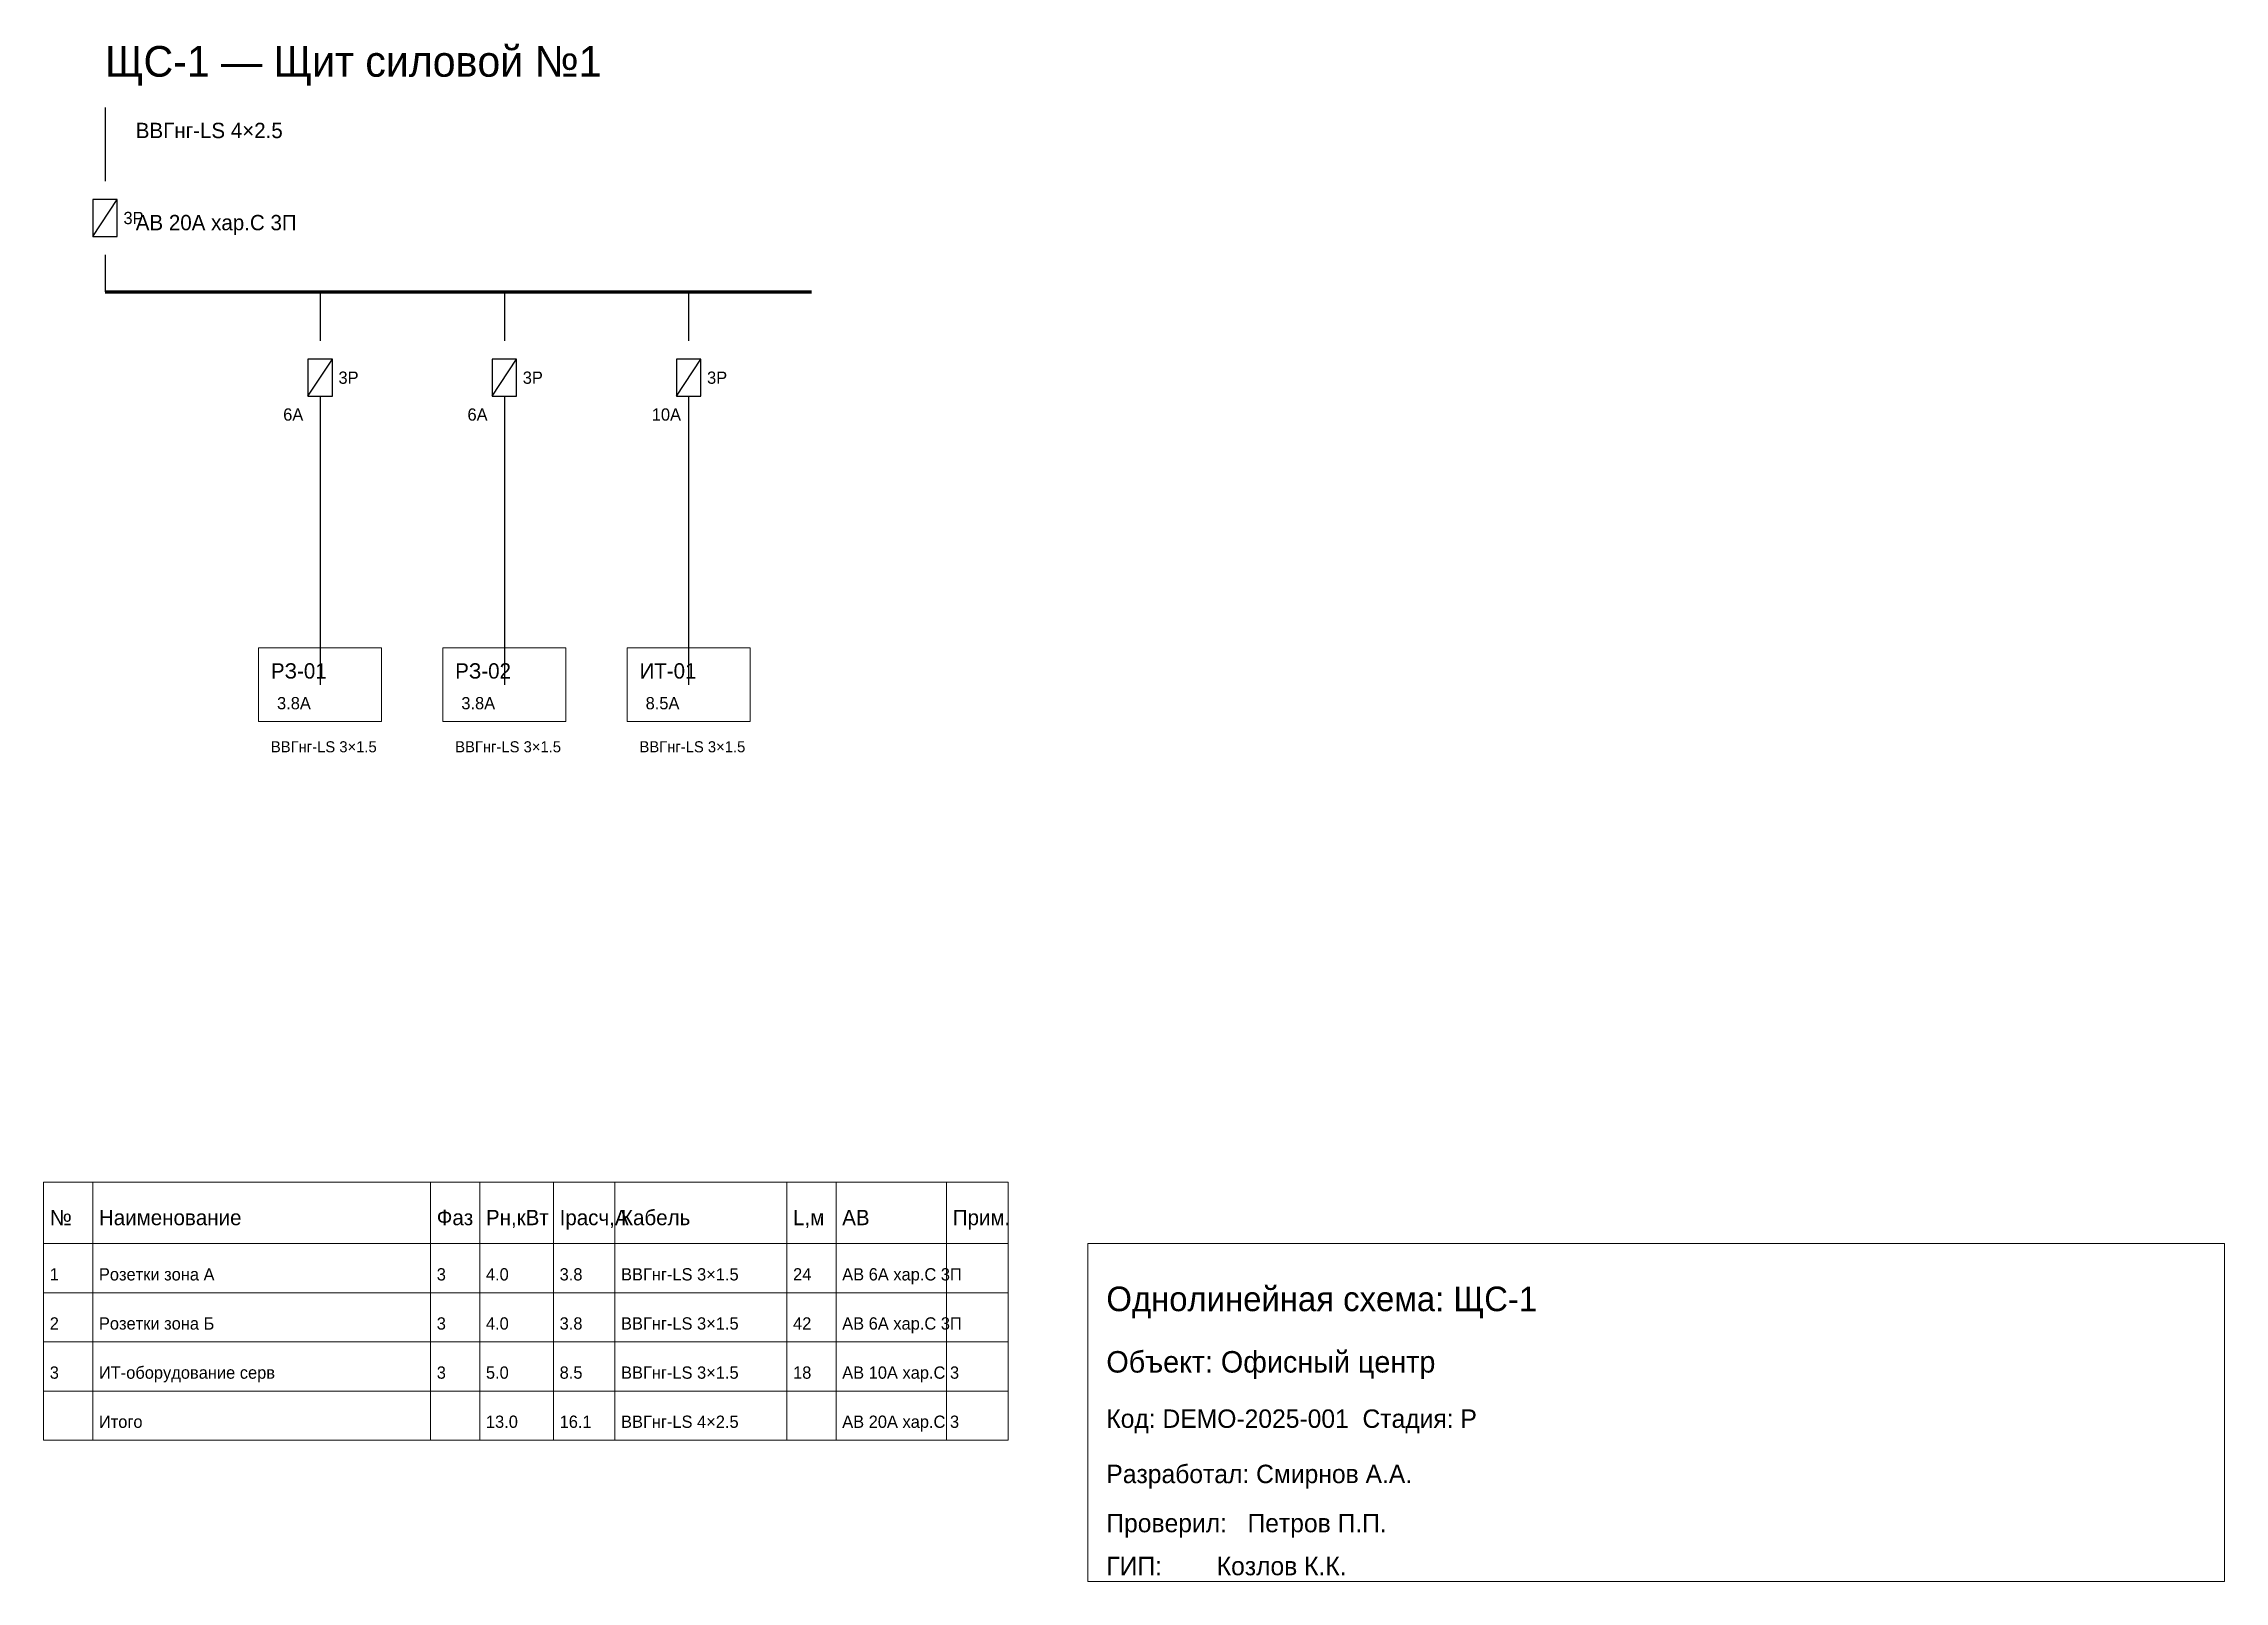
# Model space of a CAD drawing. Header units: millimetres. Extents: x 10 to 365, y -80 to 170.
import ezdxf

# ---------------------------------------------------------------- set-up
doc = ezdxf.new("R2010")
doc.units = ezdxf.units.MM
for name, color, linetype, lineweight in [('BREAKER', 2, 'Continuous', 25), ('BUS', 5, 'Continuous', 70), ('EQUIP', 3, 'Continuous', 18), ('TABLE', 7, 'Continuous', 13), ('TEXT', 7, 'Continuous', 13), ('WIRE', 7, 'Continuous', 25)]:
    doc.layers.add(name, color=color, linetype=linetype, lineweight=lineweight)

msp = doc.modelspace()

# ---------------------------------------------------------------- linework, layer by layer
at = {"layer": 'BREAKER'}
for p, q in [((18, 139), (22, 145)), ((53, 113), (57, 119)), ((83, 113), (87, 119)), ((113, 113), (117, 119))]:
    msp.add_line(p, q, dxfattribs=at)
for points in [[(18, 139), (22, 139), (22, 145), (18, 145)], [(53, 113), (57, 113), (57, 119), (53, 119)], [(83, 113), (87, 113), (87, 119), (83, 119)], [(113, 113), (117, 113), (117, 119), (113, 119)]]:
    msp.add_lwpolyline(points, close=True, dxfattribs=at)
at = {"layer": 'BUS'}
msp.add_line((20, 130), (135, 130), dxfattribs=at)
at = {"layer": 'EQUIP'}
for points in [[(45, 60), (65, 60), (65, 72), (45, 72)], [(75, 60), (95, 60), (95, 72), (75, 72)], [(105, 60), (125, 60), (125, 72), (105, 72)]]:
    msp.add_lwpolyline(points, close=True, dxfattribs=at)
at = {"layer": 'TABLE'}
for points in [[(10, -25), (18, -25), (18, -15), (10, -15)], [(18, -25), (73, -25), (73, -15), (18, -15)], [(73, -25), (81, -25), (81, -15), (73, -15)], [(81, -25), (93, -25), (93, -15), (81, -15)], [(93, -25), (103, -25), (103, -15), (93, -15)], [(103, -25), (131, -25), (131, -15), (103, -15)], [(131, -25), (139, -25), (139, -15), (131, -15)], [(139, -25), (157, -25), (157, -15), (139, -15)], [(157, -25), (167, -25), (167, -15), (157, -15)], [(10, -33), (18, -33), (18, -25), (10, -25)], [(18, -33), (73, -33), (73, -25), (18, -25)], [(73, -33), (81, -33), (81, -25), (73, -25)], [(81, -33), (93, -33), (93, -25), (81, -25)], [(93, -33), (103, -33), (103, -25), (93, -25)], [(103, -33), (131, -33), (131, -25), (103, -25)], [(131, -33), (139, -33), (139, -25), (131, -25)], [(139, -33), (157, -33), (157, -25), (139, -25)], [(157, -33), (167, -33), (167, -25), (157, -25)], [(180, -80), (365, -80), (365, -25), (180, -25)], [(10, -41), (18, -41), (18, -33), (10, -33)], [(18, -41), (73, -41), (73, -33), (18, -33)], [(73, -41), (81, -41), (81, -33), (73, -33)], [(81, -41), (93, -41), (93, -33), (81, -33)], [(93, -41), (103, -41), (103, -33), (93, -33)], [(103, -41), (131, -41), (131, -33), (103, -33)], [(131, -41), (139, -41), (139, -33), (131, -33)], [(139, -41), (157, -41), (157, -33), (139, -33)], [(157, -41), (167, -41), (167, -33), (157, -33)], [(10, -49), (18, -49), (18, -41), (10, -41)], [(18, -49), (73, -49), (73, -41), (18, -41)], [(73, -49), (81, -49), (81, -41), (73, -41)], [(81, -49), (93, -49), (93, -41), (81, -41)], [(93, -49), (103, -49), (103, -41), (93, -41)], [(103, -49), (131, -49), (131, -41), (103, -41)], [(131, -49), (139, -49), (139, -41), (131, -41)], [(139, -49), (157, -49), (157, -41), (139, -41)], [(157, -49), (167, -49), (167, -41), (157, -41)], [(10, -57), (18, -57), (18, -49), (10, -49)], [(18, -57), (73, -57), (73, -49), (18, -49)], [(73, -57), (81, -57), (81, -49), (73, -49)], [(81, -57), (93, -57), (93, -49), (81, -49)], [(93, -57), (103, -57), (103, -49), (93, -49)], [(103, -57), (131, -57), (131, -49), (103, -49)], [(131, -57), (139, -57), (139, -49), (131, -49)], [(139, -57), (157, -57), (157, -49), (139, -49)], [(157, -57), (167, -57), (167, -49), (157, -49)]]:
    msp.add_lwpolyline(points, close=True, dxfattribs=at)
at = {"layer": 'WIRE'}
for p, q in [((20, 160), (20, 148)), ((20, 136), (20, 130)), ((55, 130), (55, 122)), ((85, 130), (85, 122)), ((115, 130), (115, 122)), ((55, 113), (55, 66)), ((85, 113), (85, 66)), ((115, 113), (115, 66))]:
    msp.add_line(p, q, dxfattribs=at)

# ---------------------------------------------------------------- texts
at = {"layer": 'TABLE'}
for s, height, p in [('№', 2.5, (11, -22)), ('Наименование', 2.5, (19, -22)), ('Фаз', 2.5, (74, -22)), ('Pн,кВт', 2.5, (82, -22)), ('Iрасч,А', 2.5, (94, -22)), ('Кабель', 2.5, (104, -22)), ('L,м', 2.5, (132, -22)), ('АВ', 2.5, (140, -22)), ('Прим.', 2.5, (158, -22)), ('1', 2, (11, -31)), ('Розетки зона А', 2, (19, -31)), ('3', 2, (74, -31)), ('4.0', 2, (82, -31)), ('3.8', 2, (94, -31)), ('ВВГнг-LS 3×1.5', 2, (104, -31)), ('24', 2, (132, -31)), ('АВ 6А хар.C 3П', 2, (140, -31)), ('2', 2, (11, -39)), ('Розетки зона Б', 2, (19, -39)), ('3', 2, (74, -39)), ('4.0', 2, (82, -39)), ('3.8', 2, (94, -39)), ('ВВГнг-LS 3×1.5', 2, (104, -39)), ('42', 2, (132, -39)), ('АВ 6А хар.C 3П', 2, (140, -39)), ('3', 2, (11, -47)), ('ИТ-оборудование серв', 2, (19, -47)), ('3', 2, (74, -47)), ('5.0', 2, (82, -47)), ('8.5', 2, (94, -47)), ('ВВГнг-LS 3×1.5', 2, (104, -47)), ('18', 2, (132, -47)), ('АВ 10А хар.C 3', 2, (140, -47)), ('Итого', 2, (19, -55)), ('13.0', 2, (82, -55)), ('16.1', 2, (94, -55)), ('ВВГнг-LS 4×2.5', 2, (104, -55)), ('АВ 20А хар.C 3', 2, (140, -55))]:
    msp.add_text(s, height=height, dxfattribs=at).set_placement(p)
at = {"layer": 'TEXT'}
for s, height, p in [('ЩС-1 — Щит силовой №1', 5, (20, 165)), ('ВВГнг-LS 4×2.5', 2.5, (25, 155)), ('3P', 2, (23, 141)), ('АВ 20А хар.C 3П', 2.5, (25, 140)), ('3P', 2, (58, 115)), ('3P', 2, (88, 115)), ('3P', 2, (118, 115)), ('6А', 2, (49, 109)), ('6А', 2, (79, 109)), ('10А', 2, (109, 109)), ('РЗ-01', 2.5, (47, 67)), ('РЗ-02', 2.5, (77, 67)), ('ИТ-01', 2.5, (107, 67)), ('3.8А', 2, (48, 62)), ('3.8А', 2, (78, 62)), ('8.5А', 2, (108, 62)), ('ВВГнг-LS 3×1.5', 1.8, (47, 55)), ('ВВГнг-LS 3×1.5', 1.8, (77, 55)), ('ВВГнг-LS 3×1.5', 1.8, (107, 55)), ('Однолинейная схема: ЩС-1', 4, (183, -36)), ('Объект: Офисный центр', 3.5, (183, -46)), ('Код: DEMO-2025-001  Стадия: Р', 3, (183, -55)), ('Разработал: Смирнов А.А.', 3, (183, -64)), ('Проверил:   Петров П.П.', 3, (183, -72)), ('ГИП:        Козлов К.К.', 3, (183, -79))]:
    msp.add_text(s, height=height, dxfattribs=at).set_placement(p)

doc.saveas('drawing.dxf')
